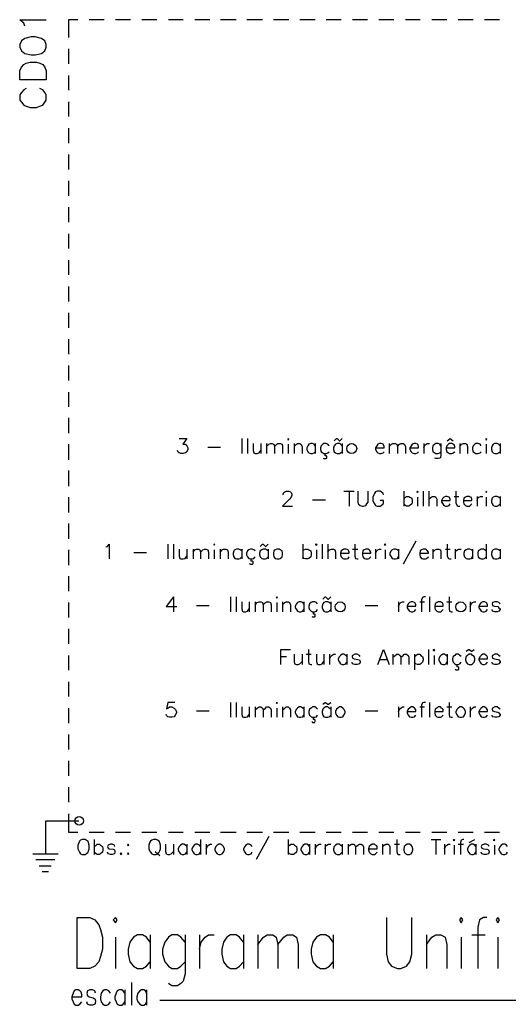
# Model space of a CAD drawing. Header units: millimetres. Extents: x 58 to 939, y 54 to 473.
# Drawn here: x 64.5 to 100.6, y 162.1 to 234.8 of the extents above; entities that cross this region are included whole.
import ezdxf

# ---------------------------------------------------------------- set-up
doc = ezdxf.new("R2010")
doc.units = ezdxf.units.MM
doc.layers.add('PDF_Geometry', color=7, linetype='Continuous')

msp = doc.modelspace()

# ---------------------------------------------------------------- linework, layer by layer
at = {"layer": 'PDF_Geometry', "lineweight": -3}
for points in [[(64.863, 234.365), (64.778, 234.577), (64.482, 234.831), (66.429, 234.831)], [(68.758, 234.831), (68.08, 234.831), (68.08, 233.519)], [(70.705, 234.831), (69.604, 234.831)], [(72.652, 234.831), (71.552, 234.831)], [(74.6, 234.831), (73.499, 234.831)], [(76.547, 234.831), (75.446, 234.831)], [(78.495, 234.831), (77.394, 234.831)], [(80.442, 234.831), (79.299, 234.831)], [(82.389, 234.831), (81.246, 234.831)], [(84.337, 234.831), (83.194, 234.831)], [(86.284, 234.831), (85.141, 234.831)], [(88.189, 234.831), (87.089, 234.831)], [(90.137, 234.831), (89.036, 234.831)], [(92.084, 234.831), (90.983, 234.831)], [(94.031, 234.831), (92.931, 234.831)], [(95.979, 234.831), (94.878, 234.831)], [(97.926, 234.831), (96.826, 234.831)], [(99.874, 234.831), (98.773, 234.831)], [(68.08, 232.672), (68.08, 231.571)], [(68.08, 230.725), (68.08, 229.624)], [(64.947, 229.751), (64.778, 229.666), (64.609, 229.455), (64.482, 229.285), (64.482, 228.904), (64.609, 228.735), (64.778, 228.523), (64.947, 228.439), (65.244, 228.354), (65.709, 228.354), (65.964, 228.439), (66.175, 228.523), (66.345, 228.735), (66.429, 228.904), (66.429, 229.285), (66.345, 229.455), (66.175, 229.666), (65.964, 229.751)], [(68.08, 228.777), (68.08, 227.677)], [(68.08, 226.83), (68.08, 225.729)], [(68.08, 224.882), (68.08, 223.782)], [(68.08, 222.935), (68.08, 221.834)], [(68.08, 220.988), (68.08, 219.887)], [(68.08, 219.04), (68.08, 217.94)], [(68.08, 217.093), (68.08, 215.992)], [(68.08, 215.145), (68.08, 214.045)], [(68.08, 213.198), (68.08, 212.097)], [(68.08, 211.251), (68.08, 210.15)], [(68.08, 209.303), (68.08, 208.203)], [(68.08, 207.356), (68.08, 206.255)], [(68.08, 205.451), (68.08, 204.308)], [(76.251, 203.927), (76.801, 203.927), (76.505, 203.503), (76.674, 203.503), (76.759, 203.461), (76.801, 203.376), (76.886, 203.249), (76.886, 203.122), (76.801, 202.953), (76.717, 202.868), (76.547, 202.826), (76.378, 202.826), (76.251, 202.868), (76.166, 202.911), (76.124, 203.038)], [(80.865, 203.927), (80.865, 202.826)], [(81.289, 203.927), (81.289, 202.826)], [(87.681, 203.757), (87.851, 203.927), (87.893, 203.927), (88.062, 203.757), (88.105, 203.757), (88.274, 203.927)], [(96.021, 203.757), (96.233, 203.927), (96.445, 203.757)], [(68.08, 203.503), (68.08, 202.36)], [(78.368, 203.292), (79.299, 203.292)], [(81.712, 203.546), (81.712, 203.038), (81.754, 202.868), (81.839, 202.826), (82.008, 202.826), (82.135, 202.868), (82.262, 203.038)], [(82.262, 203.546), (82.262, 202.826)], [(82.686, 203.546), (82.686, 202.826)], [(82.686, 203.334), (82.855, 203.503), (82.982, 203.546), (83.109, 203.546), (83.236, 203.503), (83.278, 203.334), (83.278, 202.826)], [(83.278, 203.334), (83.448, 203.503), (83.532, 203.546), (83.702, 203.546), (83.829, 203.503), (83.871, 203.334), (83.871, 202.826)], [(84.294, 203.503), (84.294, 202.826)], [(84.718, 203.546), (84.718, 202.826)], [(84.718, 203.334), (84.887, 203.503), (84.972, 203.546), (85.141, 203.546), (85.226, 203.503), (85.311, 203.334), (85.311, 202.826)], [(86.284, 203.376), (86.2, 203.503), (86.073, 203.546), (85.946, 203.546), (85.819, 203.503), (85.734, 203.376), (85.649, 203.249), (85.649, 203.122), (85.734, 202.953), (85.819, 202.868), (85.946, 202.826), (86.073, 202.826), (86.2, 202.868), (86.284, 202.953)], [(86.284, 203.546), (86.284, 202.826)], [(87.3, 203.376), (87.216, 203.503), (87.089, 203.546), (86.919, 203.546), (86.835, 203.503), (86.708, 203.376), (86.665, 203.249), (86.665, 203.122), (86.708, 202.953), (86.835, 202.868), (86.919, 202.826), (87.089, 202.826), (87.216, 202.868), (87.3, 202.953)], [(88.274, 203.376), (88.147, 203.503), (88.062, 203.546), (87.893, 203.546), (87.766, 203.503), (87.681, 203.376), (87.639, 203.249), (87.639, 203.122), (87.681, 202.953), (87.766, 202.868), (87.893, 202.826), (88.062, 202.826), (88.147, 202.868), (88.274, 202.953)], [(88.274, 203.546), (88.274, 202.826)], [(90.729, 203.249), (91.364, 203.249), (91.364, 203.334), (91.322, 203.461), (91.28, 203.503), (91.153, 203.546), (91.026, 203.546), (90.899, 203.503), (90.814, 203.376), (90.729, 203.249), (90.729, 203.122), (90.814, 202.953), (90.899, 202.868), (91.026, 202.826), (91.153, 202.826), (91.28, 202.868), (91.364, 202.953)], [(91.745, 203.546), (91.745, 202.826)], [(91.745, 203.334), (91.915, 203.503), (91.999, 203.546), (92.169, 203.546), (92.296, 203.503), (92.338, 203.334), (92.338, 202.826)], [(92.338, 203.334), (92.507, 203.503), (92.592, 203.546), (92.761, 203.546), (92.846, 203.503), (92.931, 203.334), (92.931, 202.826)], [(93.269, 203.249), (93.904, 203.249), (93.904, 203.334), (93.862, 203.461), (93.82, 203.503), (93.693, 203.546), (93.566, 203.546), (93.439, 203.503), (93.354, 203.376), (93.269, 203.249), (93.269, 203.122), (93.354, 202.953), (93.439, 202.868), (93.566, 202.826), (93.693, 202.826), (93.82, 202.868), (93.904, 202.953)], [(94.285, 203.546), (94.285, 202.826)], [(94.285, 203.249), (94.328, 203.376), (94.455, 203.503), (94.539, 203.546), (94.709, 203.546)], [(95.556, 203.376), (95.471, 203.503), (95.344, 203.546), (95.175, 203.546), (95.09, 203.503), (94.963, 203.376), (94.921, 203.249), (94.921, 203.122), (94.963, 202.953), (95.09, 202.868), (95.175, 202.826), (95.344, 202.826), (95.471, 202.868), (95.556, 202.953)], [(95.556, 203.546), (95.556, 202.699), (95.513, 202.53), (95.471, 202.487), (95.344, 202.445), (95.175, 202.445), (95.09, 202.487)], [(95.937, 203.249), (96.572, 203.249), (96.572, 203.334), (96.529, 203.461), (96.445, 203.503), (96.36, 203.546), (96.191, 203.546), (96.106, 203.503), (95.979, 203.376), (95.937, 203.249), (95.937, 203.122), (95.979, 202.953), (96.106, 202.868), (96.191, 202.826), (96.36, 202.826), (96.445, 202.868), (96.572, 202.953)], [(96.953, 203.546), (96.953, 202.826)], [(96.953, 203.334), (97.08, 203.503), (97.207, 203.546), (97.376, 203.546), (97.461, 203.503), (97.503, 203.334), (97.503, 202.826)], [(98.519, 203.376), (98.434, 203.503), (98.307, 203.546), (98.138, 203.546), (98.053, 203.503), (97.926, 203.376), (97.884, 203.249), (97.884, 203.122), (97.926, 202.953), (98.053, 202.868), (98.138, 202.826), (98.307, 202.826), (98.434, 202.868), (98.519, 202.953)], [(98.9, 203.503), (98.9, 202.826)], [(99.916, 203.376), (99.789, 203.503), (99.704, 203.546), (99.535, 203.546), (99.408, 203.503), (99.323, 203.376), (99.281, 203.249), (99.281, 203.122), (99.323, 202.953), (99.408, 202.868), (99.535, 202.826), (99.704, 202.826), (99.789, 202.868), (99.916, 202.953)], [(99.916, 203.546), (99.916, 202.826)], [(86.877, 202.487), (86.919, 202.445), (87.089, 202.445), (87.131, 202.487), (87.131, 202.614), (87.089, 202.657), (87.004, 202.657), (87.004, 202.826)], [(68.08, 201.556), (68.08, 200.413)], [(83.913, 199.778), (83.913, 199.82), (83.956, 199.947), (84.04, 199.99), (84.125, 200.032), (84.337, 200.032), (84.464, 199.99), (84.506, 199.947), (84.548, 199.82), (84.548, 199.736), (84.506, 199.609), (84.379, 199.439), (83.871, 198.931), (84.591, 198.931)], [(88.401, 200.032), (89.163, 200.032)], [(88.782, 200.032), (88.782, 198.931)], [(89.417, 200.032), (89.417, 199.228), (89.459, 199.101), (89.586, 198.974), (89.756, 198.931), (89.84, 198.931), (90.01, 198.974), (90.094, 199.101), (90.179, 199.228), (90.179, 200.032)], [(91.322, 199.778), (91.28, 199.863), (91.153, 199.99), (91.068, 200.032), (90.856, 200.032), (90.729, 199.99), (90.645, 199.863), (90.602, 199.778), (90.518, 199.609), (90.518, 199.355), (90.602, 199.185), (90.645, 199.101), (90.729, 198.974), (90.856, 198.931), (91.068, 198.931), (91.153, 198.974), (91.28, 199.101), (91.322, 199.185), (91.322, 199.355), (91.068, 199.355)], [(92.804, 200.032), (92.804, 198.931)], [(94.243, 200.032), (94.243, 198.931)], [(94.666, 200.032), (94.666, 198.931)], [(96.656, 200.032), (96.656, 199.143), (96.741, 198.974), (96.826, 198.931), (96.953, 198.931)], [(68.08, 199.609), (68.08, 198.466)], [(86.073, 199.397), (87.046, 199.397)], [(92.804, 199.524), (92.931, 199.609), (93.015, 199.651), (93.185, 199.651), (93.269, 199.609), (93.396, 199.524), (93.439, 199.355), (93.439, 199.228), (93.396, 199.101), (93.269, 198.974), (93.185, 198.931), (93.015, 198.931), (92.931, 198.974), (92.804, 199.101)], [(93.82, 199.609), (93.82, 198.931)], [(94.666, 199.439), (94.836, 199.609), (94.921, 199.651), (95.09, 199.651), (95.175, 199.609), (95.259, 199.439), (95.259, 198.931)], [(95.598, 199.355), (96.233, 199.355), (96.233, 199.439), (96.191, 199.566), (96.148, 199.609), (96.021, 199.651), (95.894, 199.651), (95.767, 199.609), (95.683, 199.524), (95.598, 199.355), (95.598, 199.228), (95.683, 199.101), (95.767, 198.974), (95.894, 198.931), (96.021, 198.931), (96.148, 198.974), (96.233, 199.101)], [(96.529, 199.651), (96.868, 199.651)], [(97.207, 199.355), (97.842, 199.355), (97.842, 199.439), (97.799, 199.566), (97.715, 199.609), (97.63, 199.651), (97.461, 199.651), (97.376, 199.609), (97.249, 199.524), (97.207, 199.355), (97.207, 199.228), (97.249, 199.101), (97.376, 198.974), (97.461, 198.931), (97.63, 198.931), (97.715, 198.974), (97.842, 199.101)], [(98.223, 199.651), (98.223, 198.931)], [(98.223, 199.355), (98.265, 199.524), (98.35, 199.609), (98.477, 199.651), (98.646, 199.651)], [(98.9, 199.609), (98.9, 198.931)], [(99.916, 199.524), (99.789, 199.609), (99.704, 199.651), (99.535, 199.651), (99.408, 199.609), (99.323, 199.524), (99.281, 199.355), (99.281, 199.228), (99.323, 199.101), (99.408, 198.974), (99.535, 198.931), (99.704, 198.931), (99.789, 198.974), (99.916, 199.101)], [(99.916, 199.651), (99.916, 198.931)], [(68.08, 197.661), (68.08, 196.518)], [(68.08, 195.714), (68.08, 194.571)], [(70.832, 195.925), (70.959, 195.968), (71.086, 196.137), (71.086, 195.036)], [(75.404, 196.137), (75.404, 195.036)], [(75.828, 196.137), (75.828, 195.036)], [(76.251, 195.756), (76.251, 195.248), (76.293, 195.079), (76.378, 195.036), (76.547, 195.036), (76.674, 195.079), (76.801, 195.248)], [(76.801, 195.756), (76.801, 195.036)], [(77.267, 195.756), (77.267, 195.036)], [(77.267, 195.544), (77.394, 195.714), (77.521, 195.756), (77.69, 195.756), (77.775, 195.714), (77.817, 195.544), (77.817, 195.036)], [(77.817, 195.544), (77.987, 195.714), (78.114, 195.756), (78.241, 195.756), (78.368, 195.714), (78.41, 195.544), (78.41, 195.036)], [(78.833, 195.714), (78.833, 195.036)], [(79.257, 195.756), (79.257, 195.036)], [(79.257, 195.544), (79.426, 195.714), (79.511, 195.756), (79.68, 195.756), (79.807, 195.714), (79.849, 195.544), (79.849, 195.036)], [(80.865, 195.629), (80.738, 195.714), (80.654, 195.756), (80.484, 195.756), (80.357, 195.714), (80.273, 195.629), (80.23, 195.46), (80.23, 195.333), (80.273, 195.206), (80.357, 195.079), (80.484, 195.036), (80.654, 195.036), (80.738, 195.079), (80.865, 195.206)], [(80.865, 195.756), (80.865, 195.036)], [(81.839, 195.629), (81.754, 195.714), (81.627, 195.756), (81.5, 195.756), (81.373, 195.714), (81.289, 195.629), (81.204, 195.46), (81.204, 195.333), (81.289, 195.206), (81.373, 195.079), (81.5, 195.036), (81.627, 195.036), (81.754, 195.079), (81.839, 195.206)], [(82.813, 195.629), (82.686, 195.714), (82.601, 195.756), (82.432, 195.756), (82.347, 195.714), (82.22, 195.629), (82.178, 195.46), (82.178, 195.333), (82.22, 195.206), (82.347, 195.079), (82.432, 195.036), (82.601, 195.036), (82.686, 195.079), (82.813, 195.206)], [(82.22, 195.968), (82.389, 196.137), (82.432, 196.137), (82.601, 195.968), (82.643, 195.968), (82.813, 196.137)], [(82.813, 195.756), (82.813, 195.036)], [(85.353, 196.137), (85.353, 195.036)], [(85.353, 195.629), (85.438, 195.714), (85.565, 195.756), (85.734, 195.756), (85.819, 195.714), (85.946, 195.629), (85.988, 195.46), (85.988, 195.333), (85.946, 195.206), (85.819, 195.079), (85.734, 195.036), (85.565, 195.036), (85.438, 195.079), (85.353, 195.206)], [(86.369, 195.714), (86.369, 195.036)], [(86.792, 196.137), (86.792, 195.036)], [(87.216, 196.137), (87.216, 195.036)], [(87.216, 195.544), (87.343, 195.714), (87.47, 195.756), (87.639, 195.756), (87.724, 195.714), (87.766, 195.544), (87.766, 195.036)], [(88.147, 195.46), (88.782, 195.46), (88.782, 195.544), (88.74, 195.671), (88.697, 195.714), (88.57, 195.756), (88.401, 195.756), (88.316, 195.714), (88.189, 195.629), (88.147, 195.46), (88.147, 195.333), (88.189, 195.206), (88.316, 195.079), (88.401, 195.036), (88.57, 195.036), (88.697, 195.079), (88.782, 195.206)], [(89.036, 195.756), (89.417, 195.756)], [(89.205, 196.137), (89.205, 195.248), (89.248, 195.079), (89.375, 195.036), (89.459, 195.036)], [(89.756, 195.46), (90.391, 195.46), (90.391, 195.544), (90.306, 195.671), (90.264, 195.714), (90.179, 195.756), (90.01, 195.756), (89.883, 195.714), (89.798, 195.629), (89.756, 195.46), (89.756, 195.333), (89.798, 195.206), (89.883, 195.079), (90.01, 195.036), (90.179, 195.036), (90.264, 195.079), (90.391, 195.206)], [(90.729, 195.756), (90.729, 195.036)], [(90.729, 195.46), (90.814, 195.629), (90.899, 195.714), (91.026, 195.756), (91.153, 195.756)], [(91.449, 195.714), (91.449, 195.036)], [(92.423, 195.629), (92.338, 195.714), (92.211, 195.756), (92.084, 195.756), (91.957, 195.714), (91.872, 195.629), (91.788, 195.46), (91.788, 195.333), (91.872, 195.206), (91.957, 195.079), (92.084, 195.036), (92.211, 195.036), (92.338, 195.079), (92.423, 195.206)], [(92.423, 195.756), (92.423, 195.036)], [(93.693, 196.349), (92.761, 194.655)], [(93.989, 195.46), (94.624, 195.46), (94.624, 195.544), (94.539, 195.671), (94.497, 195.714), (94.412, 195.756), (94.243, 195.756), (94.116, 195.714), (94.031, 195.629), (93.989, 195.46), (93.989, 195.333), (94.031, 195.206), (94.116, 195.079), (94.243, 195.036), (94.412, 195.036), (94.497, 195.079), (94.624, 195.206)], [(94.963, 195.756), (94.963, 195.036)], [(94.963, 195.544), (95.132, 195.714), (95.259, 195.756), (95.386, 195.756), (95.513, 195.714), (95.556, 195.544), (95.556, 195.036)], [(95.894, 195.756), (96.233, 195.756)], [(96.021, 196.137), (96.021, 195.248), (96.106, 195.079), (96.191, 195.036), (96.318, 195.036)], [(96.614, 195.756), (96.614, 195.036)], [(96.614, 195.46), (96.656, 195.629), (96.783, 195.714), (96.868, 195.756), (97.037, 195.756)], [(97.884, 195.629), (97.799, 195.714), (97.672, 195.756), (97.503, 195.756), (97.418, 195.714), (97.291, 195.629), (97.249, 195.46), (97.249, 195.333), (97.291, 195.206), (97.418, 195.079), (97.503, 195.036), (97.672, 195.036), (97.799, 195.079), (97.884, 195.206)], [(97.884, 195.756), (97.884, 195.036)], [(98.9, 195.629), (98.773, 195.714), (98.688, 195.756), (98.519, 195.756), (98.434, 195.714), (98.307, 195.629), (98.265, 195.46), (98.265, 195.333), (98.307, 195.206), (98.434, 195.079), (98.519, 195.036), (98.688, 195.036), (98.773, 195.079), (98.9, 195.206)], [(98.9, 196.137), (98.9, 195.036)], [(99.916, 195.629), (99.789, 195.714), (99.704, 195.756), (99.535, 195.756), (99.408, 195.714), (99.323, 195.629), (99.281, 195.46), (99.281, 195.333), (99.323, 195.206), (99.408, 195.079), (99.535, 195.036), (99.704, 195.036), (99.789, 195.079), (99.916, 195.206)], [(99.916, 195.756), (99.916, 195.036)], [(72.906, 195.502), (73.838, 195.502)], [(81.416, 194.698), (81.5, 194.655), (81.627, 194.655), (81.712, 194.698), (81.712, 194.825), (81.627, 194.867), (81.543, 194.867), (81.543, 195.036)], [(68.08, 193.766), (68.08, 192.666)], [(75.828, 192.242), (75.277, 191.523), (76.082, 191.523)], [(75.828, 192.242), (75.828, 191.142)], [(80.019, 192.242), (80.019, 191.142)], [(80.442, 192.242), (80.442, 191.142)], [(86.835, 192.073), (87.004, 192.242), (87.046, 192.242), (87.216, 192.073), (87.258, 192.073), (87.427, 192.242)], [(94.412, 192.242), (94.285, 192.242), (94.201, 192.2), (94.116, 192.031), (94.116, 191.142)], [(94.709, 192.242), (94.709, 191.142)], [(96.148, 192.242), (96.148, 191.353), (96.191, 191.184), (96.318, 191.142), (96.402, 191.142)], [(68.08, 191.819), (68.08, 190.718)], [(77.521, 191.607), (78.452, 191.607)], [(80.865, 191.861), (80.865, 191.353), (80.908, 191.184), (80.992, 191.142), (81.162, 191.142), (81.289, 191.184), (81.416, 191.353)], [(81.416, 191.861), (81.416, 191.142)], [(81.839, 191.861), (81.839, 191.142)], [(81.839, 191.65), (82.008, 191.819), (82.135, 191.861), (82.262, 191.861), (82.389, 191.819), (82.432, 191.65), (82.432, 191.142)], [(82.432, 191.65), (82.601, 191.819), (82.686, 191.861), (82.855, 191.861), (82.982, 191.819), (83.024, 191.65), (83.024, 191.142)], [(83.448, 191.819), (83.448, 191.142)], [(83.871, 191.861), (83.871, 191.142)], [(83.871, 191.65), (84.04, 191.819), (84.125, 191.861), (84.294, 191.861), (84.379, 191.819), (84.464, 191.65), (84.464, 191.142)], [(85.438, 191.734), (85.353, 191.819), (85.226, 191.861), (85.099, 191.861), (84.972, 191.819), (84.887, 191.734), (84.802, 191.565), (84.802, 191.438), (84.887, 191.311), (84.972, 191.184), (85.099, 191.142), (85.226, 191.142), (85.353, 191.184), (85.438, 191.311)], [(85.438, 191.861), (85.438, 191.142)], [(86.454, 191.734), (86.369, 191.819), (86.242, 191.861), (86.073, 191.861), (85.988, 191.819), (85.861, 191.734), (85.819, 191.565), (85.819, 191.438), (85.861, 191.311), (85.988, 191.184), (86.073, 191.142), (86.242, 191.142), (86.369, 191.184), (86.454, 191.311)], [(87.427, 191.734), (87.3, 191.819), (87.216, 191.861), (87.046, 191.861), (86.919, 191.819), (86.835, 191.734), (86.792, 191.565), (86.792, 191.438), (86.835, 191.311), (86.919, 191.184), (87.046, 191.142), (87.216, 191.142), (87.3, 191.184), (87.427, 191.311)], [(87.427, 191.861), (87.427, 191.142)], [(89.967, 191.607), (90.899, 191.607)], [(92.423, 191.861), (92.423, 191.142)], [(92.423, 191.565), (92.507, 191.734), (92.592, 191.819), (92.719, 191.861), (92.846, 191.861)], [(93.058, 191.565), (93.693, 191.565), (93.693, 191.65), (93.65, 191.777), (93.608, 191.819), (93.481, 191.861), (93.354, 191.861), (93.227, 191.819), (93.142, 191.734), (93.058, 191.565), (93.058, 191.438), (93.142, 191.311), (93.227, 191.184), (93.354, 191.142), (93.481, 191.142), (93.608, 191.184), (93.693, 191.311)], [(93.989, 191.861), (94.328, 191.861)], [(95.09, 191.565), (95.725, 191.565), (95.725, 191.65), (95.683, 191.777), (95.598, 191.819), (95.513, 191.861), (95.344, 191.861), (95.259, 191.819), (95.132, 191.734), (95.09, 191.565), (95.09, 191.438), (95.132, 191.311), (95.259, 191.184), (95.344, 191.142), (95.513, 191.142), (95.598, 191.184), (95.725, 191.311)], [(95.979, 191.861), (96.36, 191.861)], [(97.715, 191.861), (97.715, 191.142)], [(97.715, 191.565), (97.799, 191.734), (97.884, 191.819), (98.011, 191.861), (98.138, 191.861)], [(98.35, 191.565), (98.985, 191.565), (98.985, 191.65), (98.942, 191.777), (98.9, 191.819), (98.773, 191.861), (98.646, 191.861), (98.519, 191.819), (98.434, 191.734), (98.35, 191.565), (98.35, 191.438), (98.434, 191.311), (98.519, 191.184), (98.646, 191.142), (98.773, 191.142), (98.9, 191.184), (98.985, 191.311)], [(99.916, 191.734), (99.831, 191.819), (99.704, 191.861), (99.535, 191.861), (99.366, 191.819), (99.323, 191.734), (99.366, 191.607), (99.493, 191.565), (99.747, 191.523), (99.831, 191.438), (99.916, 191.353), (99.916, 191.311), (99.831, 191.184), (99.704, 191.142), (99.535, 191.142), (99.366, 191.184), (99.323, 191.311)], [(86.03, 190.803), (86.073, 190.761), (86.242, 190.761), (86.284, 190.803), (86.284, 190.93), (86.242, 190.972), (86.157, 190.972), (86.157, 191.142)], [(68.08, 189.872), (68.08, 188.771)], [(68.08, 187.924), (68.08, 186.823)], [(83.744, 187.247), (83.744, 188.348), (84.464, 188.348)], [(83.744, 187.84), (84.167, 187.84)], [(84.718, 188.009), (84.718, 187.458), (84.76, 187.289), (84.887, 187.247), (85.014, 187.247), (85.141, 187.289), (85.311, 187.458)], [(85.311, 188.009), (85.311, 187.247)], [(85.607, 188.009), (85.988, 188.009)], [(85.776, 188.348), (85.776, 187.458), (85.819, 187.289), (85.946, 187.247), (86.03, 187.247)], [(86.369, 188.009), (86.369, 187.458), (86.411, 187.289), (86.496, 187.247), (86.665, 187.247), (86.792, 187.289), (86.919, 187.458)], [(86.919, 188.009), (86.919, 187.247)], [(87.343, 188.009), (87.343, 187.247)], [(87.343, 187.67), (87.427, 187.84), (87.512, 187.924), (87.639, 188.009), (87.766, 188.009)], [(88.613, 187.84), (88.528, 187.924), (88.401, 188.009), (88.274, 188.009), (88.147, 187.924), (88.062, 187.84), (87.978, 187.67), (87.978, 187.585), (88.062, 187.416), (88.147, 187.289), (88.274, 187.247), (88.401, 187.247), (88.528, 187.289), (88.613, 187.416)], [(88.613, 188.009), (88.613, 187.247)], [(89.586, 187.84), (89.544, 187.924), (89.375, 188.009), (89.205, 188.009), (89.036, 187.924), (88.994, 187.84), (89.036, 187.713), (89.163, 187.67), (89.417, 187.628), (89.544, 187.585), (89.586, 187.458), (89.586, 187.416), (89.544, 187.289), (89.375, 187.247), (89.205, 187.247), (89.036, 187.289), (88.994, 187.416)], [(90.899, 187.247), (91.322, 188.348), (91.745, 187.247)], [(91.999, 188.009), (91.999, 187.247)], [(91.999, 187.797), (92.169, 187.924), (92.296, 188.009), (92.423, 188.009), (92.55, 187.924), (92.592, 187.797), (92.592, 187.247)], [(92.592, 187.797), (92.761, 187.924), (92.846, 188.009), (93.015, 188.009), (93.142, 187.924), (93.185, 187.797), (93.185, 187.247)], [(93.608, 188.009), (93.608, 186.866)], [(93.608, 187.84), (93.693, 187.924), (93.82, 188.009), (93.989, 188.009), (94.074, 187.924), (94.201, 187.84), (94.243, 187.67), (94.243, 187.585), (94.201, 187.416), (94.074, 187.289), (93.989, 187.247), (93.82, 187.247), (93.693, 187.289), (93.608, 187.416)], [(94.624, 188.348), (94.624, 187.247)], [(95.048, 187.924), (95.048, 187.247)], [(96.021, 187.84), (95.937, 187.924), (95.81, 188.009), (95.683, 188.009), (95.556, 187.924), (95.471, 187.84), (95.386, 187.67), (95.386, 187.585), (95.471, 187.416), (95.556, 187.289), (95.683, 187.247), (95.81, 187.247), (95.937, 187.289), (96.021, 187.416)], [(96.021, 188.009), (96.021, 187.247)], [(97.037, 187.84), (96.953, 187.924), (96.826, 188.009), (96.656, 188.009), (96.572, 187.924), (96.445, 187.84), (96.402, 187.67), (96.402, 187.585), (96.445, 187.416), (96.572, 187.289), (96.656, 187.247), (96.826, 187.247), (96.953, 187.289), (97.037, 187.416)], [(97.418, 188.221), (97.588, 188.348), (97.63, 188.348), (97.799, 188.221), (97.842, 188.221), (98.011, 188.348)], [(98.35, 187.67), (98.985, 187.67), (98.985, 187.797), (98.942, 187.882), (98.9, 187.924), (98.773, 188.009), (98.646, 188.009), (98.519, 187.924), (98.434, 187.84), (98.35, 187.67), (98.35, 187.585), (98.434, 187.416), (98.519, 187.289), (98.646, 187.247), (98.773, 187.247), (98.9, 187.289), (98.985, 187.416)], [(99.916, 187.84), (99.831, 187.924), (99.704, 188.009), (99.535, 188.009), (99.366, 187.924), (99.323, 187.84), (99.366, 187.713), (99.493, 187.67), (99.747, 187.628), (99.831, 187.585), (99.916, 187.458), (99.916, 187.416), (99.831, 187.289), (99.704, 187.247), (99.535, 187.247), (99.366, 187.289), (99.323, 187.416)], [(91.068, 187.628), (91.576, 187.628)], [(96.614, 186.908), (96.656, 186.866), (96.826, 186.866), (96.868, 186.908), (96.868, 187.035), (96.826, 187.077), (96.741, 187.077), (96.741, 187.247)], [(68.08, 185.977), (68.08, 184.876)], [(68.08, 184.029), (68.08, 182.929)], [(75.912, 184.453), (75.404, 184.453), (75.319, 183.987), (75.404, 184.029), (75.531, 184.114), (75.701, 184.114), (75.87, 184.029), (75.955, 183.945), (76.039, 183.775), (76.039, 183.691), (75.955, 183.521), (75.87, 183.394), (75.701, 183.352), (75.531, 183.352), (75.404, 183.394), (75.319, 183.479), (75.277, 183.564)], [(80.019, 184.453), (80.019, 183.352)], [(80.442, 184.453), (80.442, 183.352)], [(80.865, 184.114), (80.865, 183.564), (80.908, 183.394), (80.992, 183.352), (81.162, 183.352), (81.289, 183.394), (81.416, 183.564)], [(81.416, 184.114), (81.416, 183.352)], [(81.839, 184.114), (81.839, 183.352)], [(81.839, 183.902), (82.008, 184.029), (82.135, 184.114), (82.262, 184.114), (82.389, 184.029), (82.432, 183.902), (82.432, 183.352)], [(82.432, 183.902), (82.601, 184.029), (82.686, 184.114), (82.855, 184.114), (82.982, 184.029), (83.024, 183.902), (83.024, 183.352)], [(83.448, 184.029), (83.448, 183.352)], [(83.871, 184.114), (83.871, 183.352)], [(83.871, 183.902), (84.04, 184.029), (84.125, 184.114), (84.294, 184.114), (84.379, 184.029), (84.464, 183.902), (84.464, 183.352)], [(85.438, 183.945), (85.353, 184.029), (85.226, 184.114), (85.099, 184.114), (84.972, 184.029), (84.887, 183.945), (84.802, 183.775), (84.802, 183.691), (84.887, 183.521), (84.972, 183.394), (85.099, 183.352), (85.226, 183.352), (85.353, 183.394), (85.438, 183.521)], [(85.438, 184.114), (85.438, 183.352)], [(86.454, 183.945), (86.369, 184.029), (86.242, 184.114), (86.073, 184.114), (85.988, 184.029), (85.861, 183.945), (85.819, 183.775), (85.819, 183.691), (85.861, 183.521), (85.988, 183.394), (86.073, 183.352), (86.242, 183.352), (86.369, 183.394), (86.454, 183.521)], [(87.427, 183.945), (87.3, 184.029), (87.216, 184.114), (87.046, 184.114), (86.919, 184.029), (86.835, 183.945), (86.792, 183.775), (86.792, 183.691), (86.835, 183.521), (86.919, 183.394), (87.046, 183.352), (87.216, 183.352), (87.3, 183.394), (87.427, 183.521)], [(86.835, 184.326), (87.004, 184.453), (87.046, 184.453), (87.216, 184.326), (87.258, 184.326), (87.427, 184.453)], [(87.427, 184.114), (87.427, 183.352)], [(92.423, 184.114), (92.423, 183.352)], [(92.423, 183.775), (92.507, 183.945), (92.592, 184.029), (92.719, 184.114), (92.846, 184.114)], [(93.058, 183.775), (93.693, 183.775), (93.693, 183.902), (93.65, 183.987), (93.608, 184.029), (93.481, 184.114), (93.354, 184.114), (93.227, 184.029), (93.142, 183.945), (93.058, 183.775), (93.058, 183.691), (93.142, 183.521), (93.227, 183.394), (93.354, 183.352), (93.481, 183.352), (93.608, 183.394), (93.693, 183.521)], [(93.989, 184.114), (94.328, 184.114)], [(94.412, 184.453), (94.285, 184.453), (94.201, 184.41), (94.116, 184.241), (94.116, 183.352)], [(94.709, 184.453), (94.709, 183.352)], [(95.09, 183.775), (95.725, 183.775), (95.725, 183.902), (95.683, 183.987), (95.598, 184.029), (95.513, 184.114), (95.344, 184.114), (95.259, 184.029), (95.132, 183.945), (95.09, 183.775), (95.09, 183.691), (95.132, 183.521), (95.259, 183.394), (95.344, 183.352), (95.513, 183.352), (95.598, 183.394), (95.725, 183.521)], [(95.979, 184.114), (96.36, 184.114)], [(96.148, 184.453), (96.148, 183.564), (96.191, 183.394), (96.318, 183.352), (96.402, 183.352)], [(97.715, 184.114), (97.715, 183.352)], [(97.715, 183.775), (97.799, 183.945), (97.884, 184.029), (98.011, 184.114), (98.138, 184.114)], [(98.35, 183.775), (98.985, 183.775), (98.985, 183.902), (98.942, 183.987), (98.9, 184.029), (98.773, 184.114), (98.646, 184.114), (98.519, 184.029), (98.434, 183.945), (98.35, 183.775), (98.35, 183.691), (98.434, 183.521), (98.519, 183.394), (98.646, 183.352), (98.773, 183.352), (98.9, 183.394), (98.985, 183.521)], [(99.916, 183.945), (99.831, 184.029), (99.704, 184.114), (99.535, 184.114), (99.366, 184.029), (99.323, 183.945), (99.366, 183.818), (99.493, 183.775), (99.747, 183.733), (99.831, 183.691), (99.916, 183.564), (99.916, 183.521), (99.831, 183.394), (99.704, 183.352), (99.535, 183.352), (99.366, 183.394), (99.323, 183.521)], [(77.521, 183.818), (78.452, 183.818)], [(86.03, 183.056), (86.073, 182.971), (86.242, 182.971), (86.284, 183.056), (86.284, 183.14), (86.242, 183.183), (86.157, 183.183), (86.157, 183.352)], [(89.967, 183.818), (90.899, 183.818)], [(68.08, 182.082), (68.08, 180.981)], [(68.08, 180.135), (68.08, 179.034)], [(68.08, 178.187), (68.08, 177.086)], [(68.08, 176.24), (68.08, 174.885)], [(68.842, 175.689), (66.387, 175.689)], [(66.387, 175.689), (66.387, 173.276)], [(68.08, 174.885), (68.758, 174.885)], [(69.604, 174.885), (70.705, 174.885)], [(71.552, 174.885), (72.652, 174.885)], [(73.499, 174.885), (74.6, 174.885)], [(75.446, 174.885), (76.547, 174.885)], [(77.394, 174.885), (78.495, 174.885)], [(79.299, 174.885), (80.442, 174.885)], [(81.246, 174.885), (82.389, 174.885)], [(83.194, 174.885), (84.337, 174.885)], [(85.141, 174.885), (86.284, 174.885)], [(87.089, 174.885), (88.189, 174.885)], [(89.036, 174.885), (90.137, 174.885)], [(90.983, 174.885), (92.084, 174.885)], [(92.931, 174.885), (94.031, 174.885)], [(94.878, 174.885), (95.979, 174.885)], [(96.826, 174.885), (97.926, 174.885)], [(98.773, 174.885), (99.874, 174.885)], [(69.985, 174.335), (69.985, 173.234)], [(69.985, 173.827), (70.112, 173.911), (70.197, 173.996), (70.366, 173.996), (70.451, 173.911), (70.578, 173.827), (70.62, 173.657), (70.62, 173.573), (70.578, 173.403), (70.451, 173.276), (70.366, 173.234), (70.197, 173.234), (70.112, 173.276), (69.985, 173.403)], [(71.509, 173.827), (71.467, 173.911), (71.298, 173.996), (71.171, 173.996), (71.001, 173.911), (70.959, 173.827), (71.001, 173.7), (71.086, 173.657), (71.382, 173.615), (71.467, 173.573), (71.509, 173.446), (71.509, 173.403), (71.467, 173.276), (71.298, 173.234), (71.171, 173.234), (71.001, 173.276), (70.959, 173.403)], [(75.235, 173.996), (75.235, 173.446), (75.277, 173.276), (75.404, 173.234), (75.531, 173.234), (75.658, 173.276), (75.828, 173.446)], [(75.828, 173.996), (75.828, 173.234)], [(76.801, 173.827), (76.717, 173.911), (76.59, 173.996), (76.463, 173.996), (76.336, 173.911), (76.251, 173.827), (76.166, 173.657), (76.166, 173.573), (76.251, 173.403), (76.336, 173.276), (76.463, 173.234), (76.59, 173.234), (76.717, 173.276), (76.801, 173.403)], [(76.801, 173.996), (76.801, 173.234)], [(77.817, 173.827), (77.733, 173.911), (77.606, 173.996), (77.479, 173.996), (77.352, 173.911), (77.267, 173.827), (77.182, 173.657), (77.182, 173.573), (77.267, 173.403), (77.352, 173.276), (77.479, 173.234), (77.606, 173.234), (77.733, 173.276), (77.817, 173.403)], [(77.817, 174.335), (77.817, 173.234)], [(78.241, 173.996), (78.241, 173.234)], [(78.241, 173.657), (78.325, 173.827), (78.41, 173.911), (78.537, 173.996), (78.664, 173.996)], [(81.627, 173.827), (81.543, 173.911), (81.416, 173.996), (81.289, 173.996), (81.162, 173.911), (81.077, 173.827), (80.992, 173.657), (80.992, 173.573), (81.077, 173.403), (81.162, 173.276), (81.289, 173.234), (81.416, 173.234), (81.543, 173.276), (81.627, 173.403)], [(82.855, 174.546), (81.924, 172.853)], [(84.294, 174.335), (84.294, 173.234)], [(84.294, 173.827), (84.379, 173.911), (84.506, 173.996), (84.675, 173.996), (84.76, 173.911), (84.887, 173.827), (84.929, 173.657), (84.929, 173.573), (84.887, 173.403), (84.76, 173.276), (84.675, 173.234), (84.506, 173.234), (84.379, 173.276), (84.294, 173.403)], [(85.861, 173.827), (85.776, 173.911), (85.649, 173.996), (85.522, 173.996), (85.395, 173.911), (85.311, 173.827), (85.226, 173.657), (85.226, 173.573), (85.311, 173.403), (85.395, 173.276), (85.522, 173.234), (85.649, 173.234), (85.776, 173.276), (85.861, 173.403)], [(85.861, 173.996), (85.861, 173.234)], [(86.284, 173.996), (86.284, 173.234)], [(86.284, 173.657), (86.369, 173.827), (86.454, 173.911), (86.581, 173.996), (86.708, 173.996)], [(87.004, 173.996), (87.004, 173.234)], [(87.004, 173.657), (87.046, 173.827), (87.131, 173.911), (87.258, 173.996), (87.427, 173.996)], [(88.274, 173.827), (88.147, 173.911), (88.062, 173.996), (87.893, 173.996), (87.766, 173.911), (87.681, 173.827), (87.639, 173.657), (87.639, 173.573), (87.681, 173.403), (87.766, 173.276), (87.893, 173.234), (88.062, 173.234), (88.147, 173.276), (88.274, 173.403)], [(88.274, 173.996), (88.274, 173.234)], [(88.697, 173.996), (88.697, 173.234)], [(88.697, 173.784), (88.824, 173.911), (88.951, 173.996), (89.121, 173.996), (89.205, 173.911), (89.248, 173.784), (89.248, 173.234)], [(89.248, 173.784), (89.417, 173.911), (89.544, 173.996), (89.671, 173.996), (89.798, 173.911), (89.84, 173.784), (89.84, 173.234)], [(90.221, 173.657), (90.856, 173.657), (90.856, 173.784), (90.814, 173.869), (90.729, 173.911), (90.645, 173.996), (90.475, 173.996), (90.391, 173.911), (90.264, 173.827), (90.221, 173.657), (90.221, 173.573), (90.264, 173.403), (90.391, 173.276), (90.475, 173.234), (90.645, 173.234), (90.729, 173.276), (90.856, 173.403)], [(91.237, 173.996), (91.237, 173.234)], [(91.237, 173.784), (91.364, 173.911), (91.491, 173.996), (91.661, 173.996), (91.745, 173.911), (91.788, 173.784), (91.788, 173.234)], [(92.126, 173.996), (92.507, 173.996)], [(92.296, 174.335), (92.296, 173.446), (92.338, 173.276), (92.423, 173.234), (92.55, 173.234)], [(94.836, 174.335), (95.556, 174.335)], [(95.175, 174.335), (95.175, 173.234)], [(95.81, 173.996), (95.81, 173.234)], [(95.81, 173.657), (95.894, 173.827), (95.979, 173.911), (96.106, 173.996), (96.233, 173.996)], [(96.529, 173.911), (96.529, 173.234)], [(96.826, 173.996), (97.207, 173.996)], [(97.249, 174.335), (97.164, 174.335), (97.037, 174.292), (96.995, 174.123), (96.995, 173.234)], [(98.138, 173.827), (98.053, 173.911), (97.926, 173.996), (97.799, 173.996), (97.672, 173.911), (97.588, 173.827), (97.503, 173.657), (97.503, 173.573), (97.588, 173.403), (97.672, 173.276), (97.799, 173.234), (97.926, 173.234), (98.053, 173.276), (98.138, 173.403)], [(97.63, 174.123), (98.053, 174.335)], [(98.138, 173.996), (98.138, 173.234)], [(99.112, 173.827), (99.069, 173.911), (98.9, 173.996), (98.731, 173.996), (98.561, 173.911), (98.519, 173.827), (98.561, 173.7), (98.688, 173.657), (98.942, 173.615), (99.069, 173.573), (99.112, 173.446), (99.112, 173.403), (99.069, 173.276), (98.9, 173.234), (98.731, 173.234), (98.561, 173.276), (98.519, 173.403)], [(99.493, 173.911), (99.493, 173.234)], [(100.466, 173.827), (100.382, 173.911), (100.255, 173.996), (100.128, 173.996), (100.001, 173.911), (99.916, 173.827), (99.831, 173.657), (99.831, 173.573), (99.916, 173.403), (100.001, 173.276), (100.128, 173.234), (100.255, 173.234), (100.382, 173.276), (100.466, 173.403)], [(65.455, 173.276), (67.318, 173.276)], [(74.473, 173.446), (74.811, 173.149)], [(65.667, 172.853), (67.064, 172.853)], [(65.921, 172.387), (66.81, 172.387)], [(66.133, 171.964), (66.599, 171.964)], [(91.534, 168.577), (91.534, 165.868), (91.661, 165.317), (91.915, 164.979), (92.338, 164.809), (92.592, 164.809), (93.015, 164.979), (93.269, 165.317), (93.396, 165.868), (93.396, 168.577)], [(98.942, 168.577), (98.688, 168.577), (98.392, 168.408), (98.265, 167.857), (98.265, 164.809)], [(74.092, 166.757), (73.838, 167.138), (73.541, 167.307), (73.16, 167.307), (72.864, 167.138), (72.61, 166.757), (72.483, 166.249), (72.483, 165.868), (72.61, 165.317), (72.864, 164.979), (73.16, 164.809), (73.541, 164.809), (73.838, 164.979), (74.092, 165.317)], [(74.092, 167.307), (74.092, 164.809)], [(76.674, 166.757), (76.378, 167.138), (76.124, 167.307), (75.701, 167.307), (75.446, 167.138), (75.192, 166.757), (75.023, 166.249), (75.023, 165.868), (75.192, 165.317), (75.446, 164.979), (75.701, 164.809), (76.124, 164.809), (76.378, 164.979), (76.674, 165.317)], [(76.674, 167.307), (76.674, 164.428), (76.547, 163.878), (76.378, 163.709), (76.124, 163.539), (75.701, 163.539), (75.446, 163.709)], [(77.733, 167.307), (77.733, 164.809)], [(77.733, 166.249), (77.86, 166.757), (78.156, 167.138), (78.41, 167.307), (78.833, 167.307)], [(80.992, 166.757), (80.696, 167.138), (80.442, 167.307), (80.019, 167.307), (79.765, 167.138), (79.511, 166.757), (79.384, 166.249), (79.384, 165.868), (79.511, 165.317), (79.765, 164.979), (80.019, 164.809), (80.442, 164.809), (80.696, 164.979), (80.992, 165.317)], [(80.992, 167.307), (80.992, 164.809)], [(82.051, 167.307), (82.051, 164.809)], [(82.051, 166.587), (82.474, 167.138), (82.728, 167.307), (83.151, 167.307), (83.405, 167.138), (83.532, 166.587), (83.532, 164.809)], [(83.532, 166.587), (83.956, 167.138), (84.21, 167.307), (84.633, 167.307), (84.887, 167.138), (85.014, 166.587), (85.014, 164.809)], [(87.597, 166.757), (87.343, 167.138), (87.046, 167.307), (86.665, 167.307), (86.369, 167.138), (86.115, 166.757), (85.988, 166.249), (85.988, 165.868), (86.115, 165.317), (86.369, 164.979), (86.665, 164.809), (87.046, 164.809), (87.343, 164.979), (87.597, 165.317)], [(87.597, 167.307), (87.597, 164.809)], [(94.497, 167.307), (94.497, 164.809)], [(94.497, 166.587), (94.878, 167.138), (95.175, 167.307), (95.556, 167.307), (95.852, 167.138), (95.979, 166.587), (95.979, 164.809)], [(97.842, 167.307), (98.815, 167.307)], [(71.552, 167.138), (71.552, 164.809)], [(97.037, 167.138), (97.037, 164.809)], [(99.747, 167.138), (99.747, 164.809)], [(72.737, 163.793), (72.737, 162.1)], [(68.334, 162.735), (69.054, 162.735), (69.054, 162.904), (69.012, 163.074), (68.927, 163.158), (68.8, 163.243), (68.631, 163.243), (68.504, 163.158), (68.419, 162.989), (68.334, 162.735), (68.334, 162.566), (68.419, 162.354), (68.504, 162.185), (68.631, 162.1), (68.8, 162.1), (68.927, 162.185), (69.054, 162.354)], [(70.07, 162.989), (70.028, 163.158), (69.858, 163.243), (69.647, 163.243), (69.477, 163.158), (69.435, 162.989), (69.477, 162.82), (69.604, 162.735), (69.901, 162.65), (70.028, 162.566), (70.07, 162.439), (70.07, 162.354), (70.028, 162.185), (69.858, 162.1), (69.647, 162.1), (69.477, 162.185), (69.435, 162.354)], [(71.171, 162.989), (71.044, 163.158), (70.917, 163.243), (70.747, 163.243), (70.62, 163.158), (70.493, 162.989), (70.451, 162.735), (70.451, 162.566), (70.493, 162.354), (70.62, 162.185), (70.747, 162.1), (70.917, 162.1), (71.044, 162.185), (71.171, 162.354)], [(72.229, 162.989), (72.102, 163.158), (72.017, 163.243), (71.806, 163.243), (71.679, 163.158), (71.594, 162.989), (71.509, 162.735), (71.509, 162.566), (71.594, 162.354), (71.679, 162.185), (71.806, 162.1), (72.017, 162.1), (72.102, 162.185), (72.229, 162.354)], [(72.229, 163.243), (72.229, 162.1)], [(73.838, 162.989), (73.753, 163.158), (73.626, 163.243), (73.457, 163.243), (73.33, 163.158), (73.203, 162.989), (73.118, 162.735), (73.118, 162.566), (73.203, 162.354), (73.33, 162.185), (73.457, 162.1), (73.626, 162.1), (73.753, 162.185), (73.838, 162.354)], [(73.838, 163.243), (73.838, 162.1)], [(74.811, 162.481), (131.032, 162.481)]]:
    msp.add_lwpolyline(points, dxfattribs=at)
for points in [[(64.482, 232.799), (64.609, 232.545), (64.863, 232.333), (65.328, 232.249), (65.625, 232.249), (66.091, 232.333), (66.345, 232.545), (66.429, 232.799), (66.429, 233.011), (66.345, 233.265), (66.091, 233.434), (65.625, 233.561), (65.328, 233.561), (64.863, 233.434), (64.609, 233.265), (64.482, 233.011)], [(66.429, 230.386), (64.482, 230.386), (64.482, 231.063), (64.609, 231.317), (64.778, 231.529), (64.947, 231.614), (65.244, 231.698), (65.709, 231.698), (65.964, 231.614), (66.175, 231.529), (66.345, 231.317), (66.429, 231.063)], [(84.252, 203.884), (84.294, 203.8), (84.337, 203.884), (84.294, 203.927)], [(98.858, 203.884), (98.9, 203.8), (98.942, 203.884), (98.9, 203.927)], [(93.777, 199.99), (93.82, 199.947), (93.862, 199.99), (93.82, 200.032)], [(98.858, 199.99), (98.9, 199.947), (98.942, 199.99), (98.9, 200.032)], [(78.791, 196.095), (78.833, 196.052), (78.876, 196.095), (78.833, 196.137)], [(83.448, 195.756), (83.321, 195.714), (83.236, 195.629), (83.194, 195.46), (83.194, 195.333), (83.236, 195.206), (83.321, 195.079), (83.448, 195.036), (83.617, 195.036), (83.702, 195.079), (83.829, 195.206), (83.871, 195.333), (83.871, 195.46), (83.829, 195.629), (83.702, 195.714), (83.617, 195.756)], [(86.284, 196.095), (86.369, 196.052), (86.411, 196.095), (86.369, 196.137)], [(91.364, 196.095), (91.449, 196.052), (91.491, 196.095), (91.449, 196.137)], [(83.405, 192.2), (83.448, 192.158), (83.49, 192.2), (83.448, 192.242)], [(94.963, 188.305), (95.048, 188.263), (95.09, 188.305), (95.048, 188.348)], [(97.63, 188.009), (97.503, 187.924), (97.418, 187.84), (97.376, 187.67), (97.376, 187.585), (97.418, 187.416), (97.503, 187.289), (97.63, 187.247), (97.799, 187.247), (97.884, 187.289), (98.011, 187.416), (98.053, 187.585), (98.053, 187.67), (98.011, 187.84), (97.884, 187.924), (97.799, 188.009)], [(83.405, 184.41), (83.448, 184.368), (83.49, 184.41), (83.448, 184.453)], [(88.062, 184.114), (87.935, 184.029), (87.851, 183.945), (87.766, 183.775), (87.766, 183.691), (87.851, 183.521), (87.935, 183.394), (88.062, 183.352), (88.189, 183.352), (88.316, 183.394), (88.401, 183.521), (88.486, 183.691), (88.486, 183.775), (88.401, 183.945), (88.316, 184.029), (88.189, 184.114)], [(96.953, 184.114), (96.826, 184.029), (96.741, 183.945), (96.656, 183.775), (96.656, 183.691), (96.741, 183.521), (96.826, 183.394), (96.953, 183.352), (97.08, 183.352), (97.207, 183.394), (97.291, 183.521), (97.376, 183.691), (97.376, 183.775), (97.291, 183.945), (97.207, 184.029), (97.08, 184.114)], [(69.096, 174.335), (68.969, 174.292), (68.885, 174.208), (68.842, 174.081), (68.758, 173.911), (68.758, 173.657), (68.842, 173.488), (68.885, 173.403), (68.969, 173.276), (69.096, 173.234), (69.308, 173.234), (69.393, 173.276), (69.52, 173.403), (69.562, 173.488), (69.604, 173.657), (69.604, 173.911), (69.562, 174.081), (69.52, 174.208), (69.393, 174.292), (69.308, 174.335)], [(72.483, 173.996), (72.441, 173.911), (72.483, 173.869), (72.525, 173.911)], [(74.346, 174.335), (74.219, 174.292), (74.134, 174.208), (74.049, 174.081), (74.007, 173.911), (74.007, 173.657), (74.049, 173.488), (74.134, 173.403), (74.219, 173.276), (74.346, 173.234), (74.557, 173.234), (74.642, 173.276), (74.769, 173.403), (74.811, 173.488), (74.854, 173.657), (74.854, 173.911), (74.811, 174.081), (74.769, 174.208), (74.642, 174.292), (74.557, 174.335)], [(79.172, 173.996), (79.045, 173.911), (78.96, 173.827), (78.876, 173.657), (78.876, 173.573), (78.96, 173.403), (79.045, 173.276), (79.172, 173.234), (79.299, 173.234), (79.426, 173.276), (79.511, 173.403), (79.595, 173.573), (79.595, 173.657), (79.511, 173.827), (79.426, 173.911), (79.299, 173.996)], [(93.058, 173.996), (92.973, 173.911), (92.846, 173.827), (92.804, 173.657), (92.804, 173.573), (92.846, 173.403), (92.973, 173.276), (93.058, 173.234), (93.227, 173.234), (93.354, 173.276), (93.439, 173.403), (93.481, 173.573), (93.481, 173.657), (93.439, 173.827), (93.354, 173.911), (93.227, 173.996)], [(96.445, 174.292), (96.529, 174.25), (96.572, 174.292), (96.529, 174.335)], [(99.408, 174.292), (99.493, 174.25), (99.535, 174.292), (99.493, 174.335)], [(71.933, 173.361), (71.89, 173.276), (71.933, 173.234), (72.017, 173.276)], [(72.483, 173.361), (72.441, 173.276), (72.483, 173.234), (72.525, 173.276)], [(68.715, 164.809), (68.715, 168.577), (69.647, 168.577), (70.028, 168.408), (70.324, 168.027), (70.451, 167.688), (70.578, 167.138), (70.578, 166.249), (70.451, 165.698), (70.324, 165.317), (70.028, 164.979), (69.647, 164.809)], [(71.382, 168.408), (71.552, 168.196), (71.679, 168.408), (71.552, 168.577)], [(96.91, 168.408), (97.037, 168.196), (97.164, 168.408), (97.037, 168.577)], [(99.62, 168.408), (99.747, 168.196), (99.874, 168.408), (99.747, 168.577)]]:
    msp.add_lwpolyline(points, close=True, dxfattribs=at)
for centre, radius in [((88.971, 203.184), 0.367), ((88.124, 191.499), 0.367), ((97.014, 191.499), 0.367), ((68.863, 175.711), 0.318)]:
    msp.add_circle(centre, radius, dxfattribs=at)

doc.saveas('drawing.dxf')
